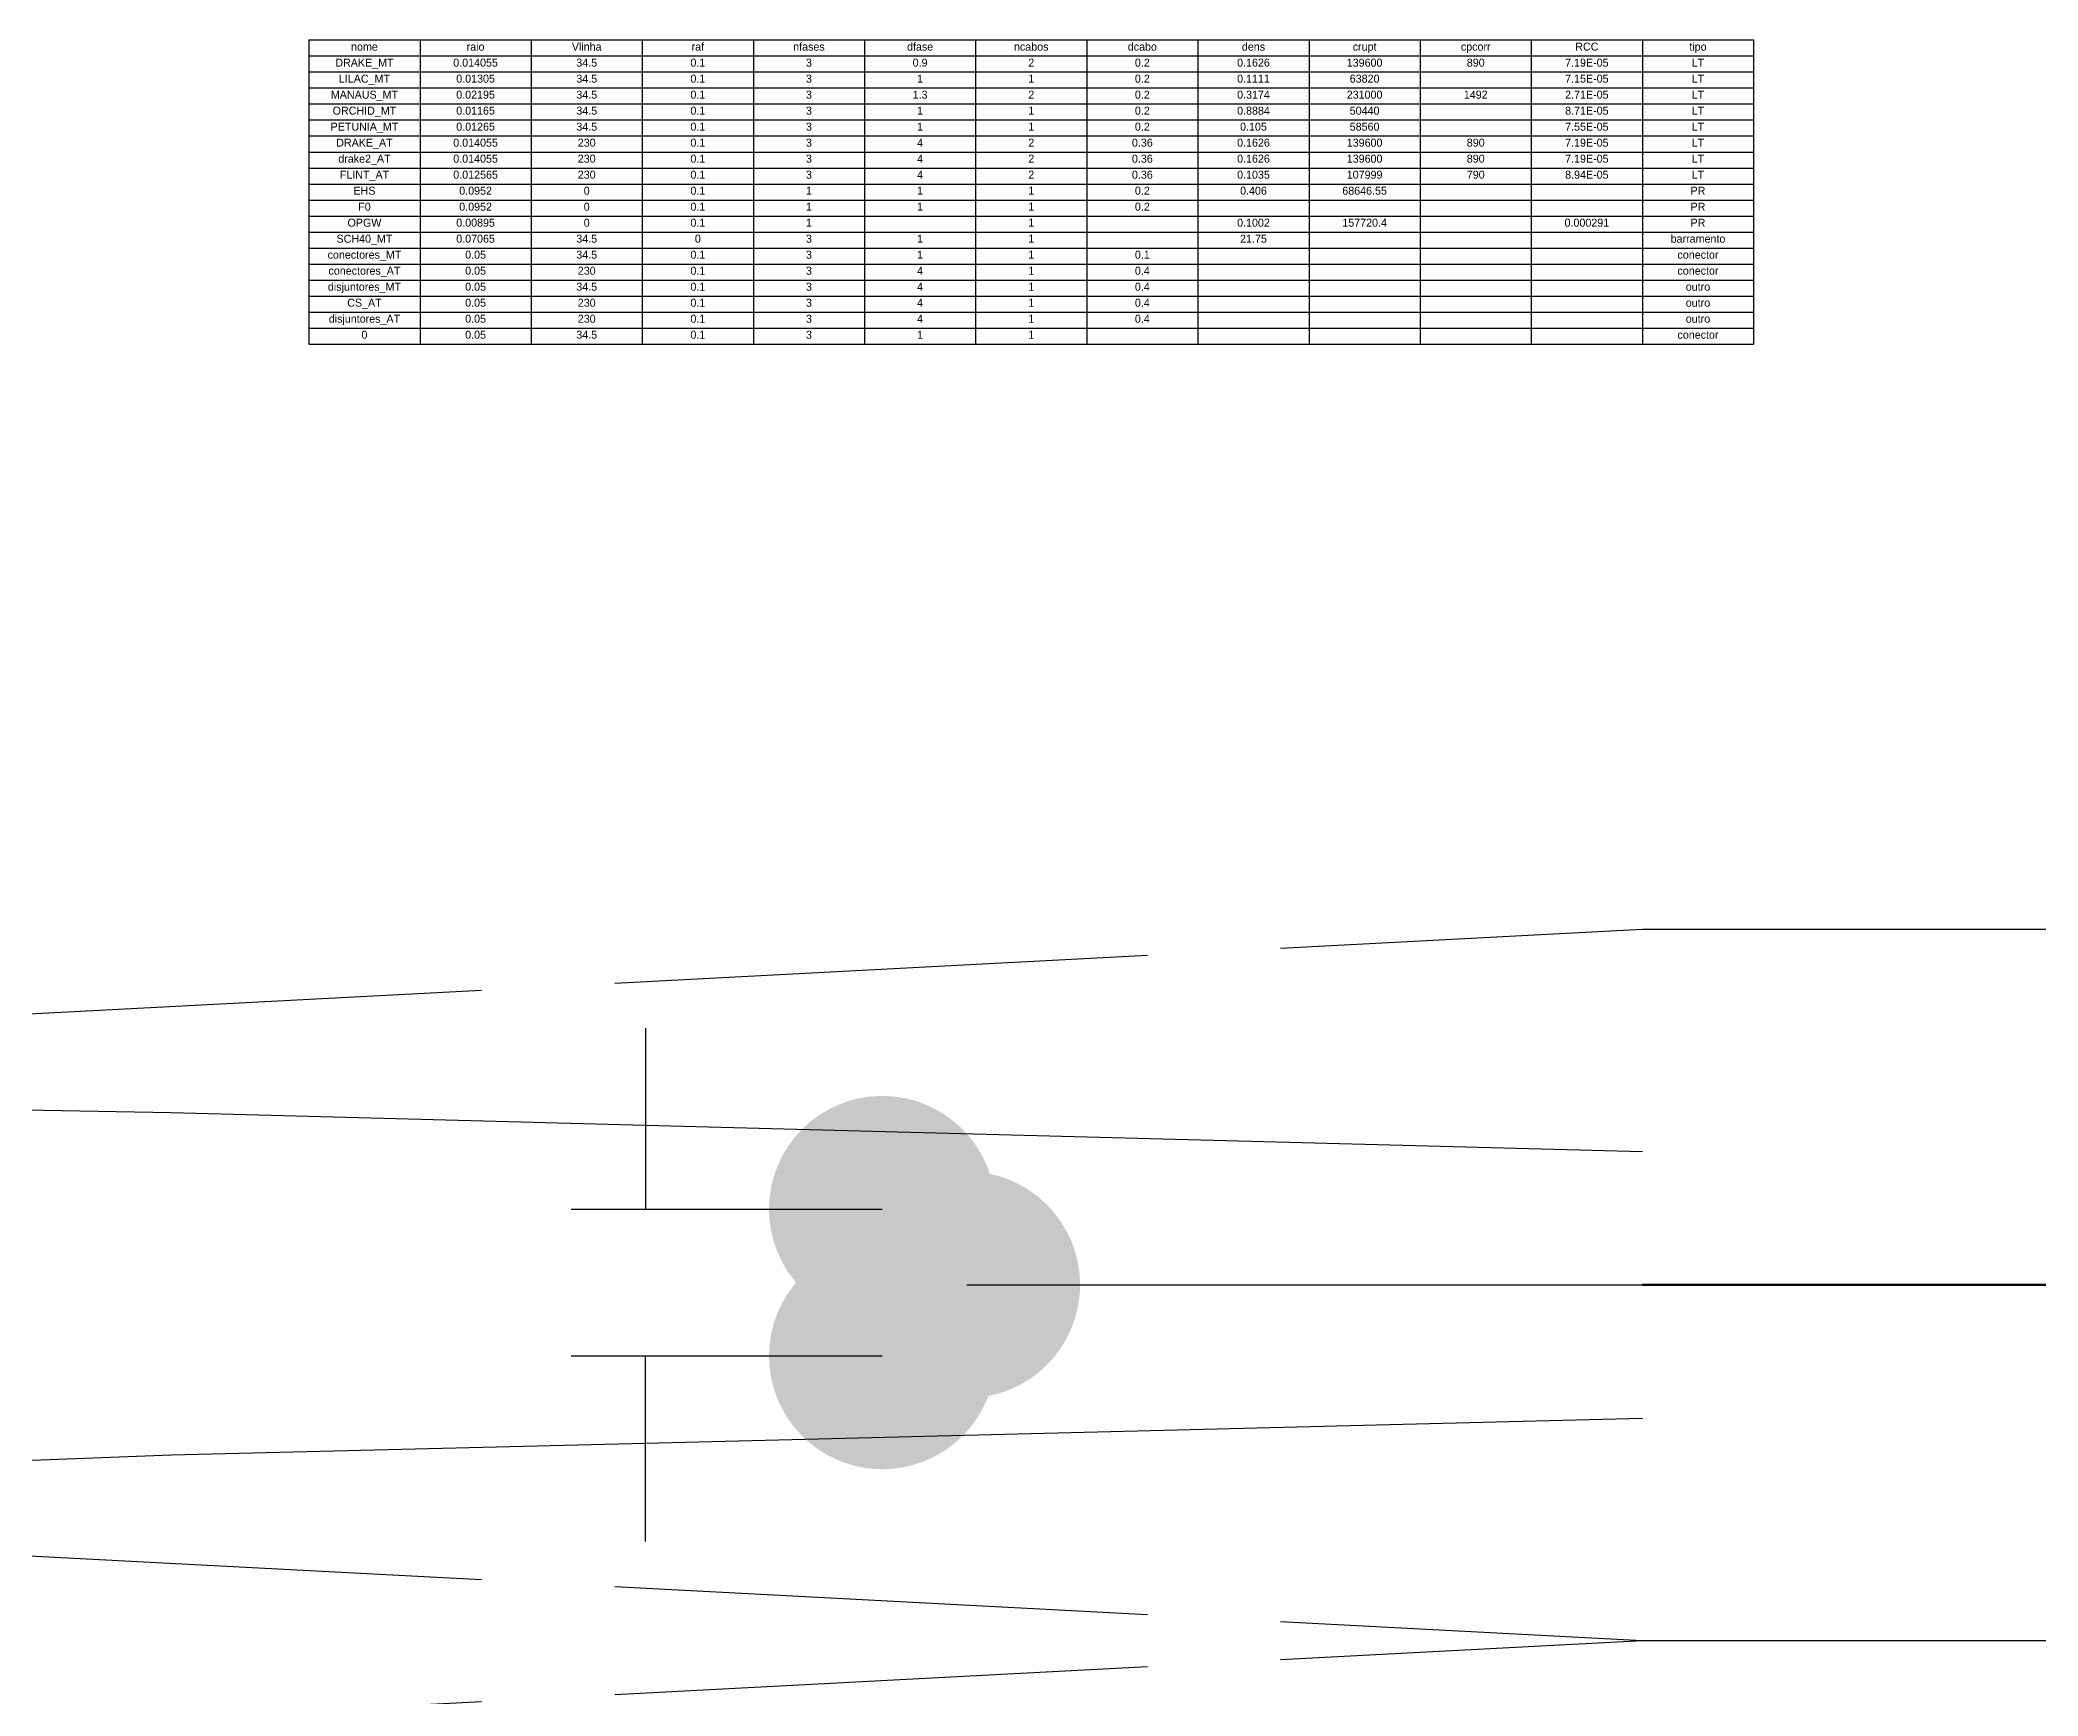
# Model space of a CAD drawing. Header units: inches. Extents: x -1 to 181, y -1 to 90.
# Drawn here: x 43.95 to 88.9, y 52.75 to 90 of the extents above; entities that cross this region are included whole.
import ezdxf

# ---------------------------------------------------------------- set-up
doc = ezdxf.new("R2010")
doc.units = ezdxf.units.IN
doc.header["$MEASUREMENT"] = 0
doc.linetypes.add('ACAD_ISO02W100', pattern=[15, 12, -3])
for name, color, linetype, lineweight in [('conectores_AT', 7, 'Continuous', 50), ('CS_AT', 7, 'ACAD_ISO02W100', 50), ('disjuntores_AT', 7, 'ACAD_ISO02W100', 50), ('DRAKE_AT', 90, 'Continuous', 50)]:
    doc.layers.add(name, color=color, linetype=linetype, lineweight=lineweight)
for name, color, linetype in [('conectores_MT', 7, 'Continuous'), ('drake2_AT', 92, 'Continuous'), ('EHS', 160, 'ACAD_ISO02W100'), ('MANAUS_MT', 72, 'Continuous'), ('SCH40_MT', 30, 'Continuous'), ('tabela_Camadas', 7, 'Continuous'), ('Trafos', 7, 'Continuous')]:
    doc.layers.add(name, color=color, linetype=linetype)

# ---------------------------------------------------------------- blocks, each defined once
blk = doc.blocks.new('*T0')
at = {"layer": 'tabela_Camadas', "color": 0, "linetype": 'ByBlock', "lineweight": -2, "transparency": 16777216}
for p, q in [((0, 0), (32.5, 0)), ((0, 0), (0, -6.84)), ((2.5, 0), (2.5, -6.84)), ((5, 0), (5, -6.84)), ((7.5, 0), (7.5, -6.84)), ((10, 0), (10, -6.84)), ((12.5, 0), (12.5, -6.84)), ((15, 0), (15, -6.84)), ((17.5, 0), (17.5, -6.84)), ((20, 0), (20, -6.84)), ((22.5, 0), (22.5, -6.84)), ((25, 0), (25, -6.84)), ((27.5, 0), (27.5, -6.84)), ((30, 0), (30, -6.84)), ((32.5, 0), (32.5, -6.84)), ((0, -0.36), (32.5, -0.36)), ((0, -0.72), (32.5, -0.72)), ((0, -1.08), (32.5, -1.08)), ((0, -1.44), (32.5, -1.44)), ((0, -1.8), (32.5, -1.8)), ((0, -2.16), (32.5, -2.16)), ((0, -2.52), (32.5, -2.52)), ((0, -2.88), (32.5, -2.88)), ((0, -3.24), (32.5, -3.24)), ((0, -3.6), (32.5, -3.6)), ((0, -3.96), (32.5, -3.96)), ((0, -4.32), (32.5, -4.32)), ((0, -4.68), (32.5, -4.68)), ((0, -5.04), (32.5, -5.04)), ((0, -5.4), (32.5, -5.4)), ((0, -5.76), (32.5, -5.76)), ((0, -6.12), (32.5, -6.12)), ((0, -6.48), (32.5, -6.48)), ((0, -6.84), (32.5, -6.84))]:
    blk.add_line(p, q, dxfattribs=at)
at = {"layer": 'tabela_Camadas', "color": 0, "transparency": 16777216, "char_height": 0.18, "width": 2.38, "attachment_point": 2}
for s, insert in [('DRAKE_MT', (1.25, -0.42)), ('nome', (1.25, -0.06)), ('0.014055', (3.75, -0.42)), ('raio', (3.75, -0.06)), ('Vlinha', (6.25, -0.06)), ('34.5', (6.25, -0.42)), ('0.1', (8.75, -0.42)), ('raf', (8.75, -0.06)), ('nfases', (11.25, -0.06)), ('3', (11.25, -0.42)), ('dfase', (13.75, -0.06)), ('0.9', (13.75, -0.42)), ('ncabos', (16.25, -0.06)), ('2', (16.25, -0.42)), ('dcabo', (18.75, -0.06)), ('0.2', (18.75, -0.42)), ('0.1626', (21.25, -0.42)), ('dens', (21.25, -0.06)), ('139600', (23.75, -0.42)), ('crupt', (23.75, -0.06)), ('cpcorr', (26.25, -0.06)), ('890', (26.25, -0.42)), ('7.19E-05', (28.75, -0.42)), ('RCC', (28.75, -0.06)), ('tipo', (31.25, -0.06)), ('LT', (31.25, -0.42)), ('LILAC_MT', (1.25, -0.78)), ('0.01305', (3.75, -0.78)), ('34.5', (6.25, -0.78)), ('0.1', (8.75, -0.78)), ('3', (11.25, -0.78)), ('1', (13.75, -0.78)), ('1', (16.25, -0.78)), ('0.2', (18.75, -0.78)), ('0.1111', (21.25, -0.78)), ('63820', (23.75, -0.78)), ('7.15E-05', (28.75, -0.78)), ('LT', (31.25, -0.78)), ('MANAUS_MT', (1.25, -1.14)), ('0.02195', (3.75, -1.14)), ('34.5', (6.25, -1.14)), ('0.1', (8.75, -1.14)), ('3', (11.25, -1.14)), ('1.3', (13.75, -1.14)), ('2', (16.25, -1.14)), ('0.2', (18.75, -1.14)), ('0.3174', (21.25, -1.14)), ('231000', (23.75, -1.14)), ('1492', (26.25, -1.14)), ('2.71E-05', (28.75, -1.14)), ('LT', (31.25, -1.14)), ('ORCHID_MT', (1.25, -1.5)), ('0.01165', (3.75, -1.5)), ('34.5', (6.25, -1.5)), ('0.1', (8.75, -1.5)), ('3', (11.25, -1.5)), ('1', (13.75, -1.5)), ('1', (16.25, -1.5)), ('0.2', (18.75, -1.5)), ('0.8884', (21.25, -1.5)), ('50440', (23.75, -1.5)), ('8.71E-05', (28.75, -1.5)), ('LT', (31.25, -1.5)), ('PETUNIA_MT', (1.25, -1.86)), ('DRAKE_AT', (1.25, -2.22)), ('0.014055', (3.75, -2.22)), ('0.01265', (3.75, -1.86)), ('34.5', (6.25, -1.86)), ('230', (6.25, -2.22)), ('0.1', (8.75, -1.86)), ('0.1', (8.75, -2.22)), ('3', (11.25, -1.86)), ('3', (11.25, -2.22)), ('4', (13.75, -2.22)), ('1', (13.75, -1.86)), ('2', (16.25, -2.22)), ('1', (16.25, -1.86)), ('0.36', (18.75, -2.22)), ('0.2', (18.75, -1.86)), ('0.1626', (21.25, -2.22)), ('0.105', (21.25, -1.86)), ('139600', (23.75, -2.22)), ('58560', (23.75, -1.86)), ('890', (26.25, -2.22)), ('7.55E-05', (28.75, -1.86)), ('7.19E-05', (28.75, -2.22)), ('LT', (31.25, -1.86)), ('LT', (31.25, -2.22)), ('drake2_AT', (1.25, -2.58)), ('0.014055', (3.75, -2.58)), ('230', (6.25, -2.58)), ('0.1', (8.75, -2.58)), ('3', (11.25, -2.58)), ('4', (13.75, -2.58)), ('2', (16.25, -2.58)), ('0.36', (18.75, -2.58)), ('0.1626', (21.25, -2.58)), ('139600', (23.75, -2.58)), ('890', (26.25, -2.58)), ('7.19E-05', (28.75, -2.58)), ('LT', (31.25, -2.58)), ('FLINT_AT', (1.25, -2.94)), ('0.012565', (3.75, -2.94)), ('230', (6.25, -2.94)), ('0.1', (8.75, -2.94)), ('3', (11.25, -2.94)), ('4', (13.75, -2.94)), ('2', (16.25, -2.94)), ('0.36', (18.75, -2.94)), ('0.1035', (21.25, -2.94)), ('107999', (23.75, -2.94)), ('790', (26.25, -2.94)), ('8.94E-05', (28.75, -2.94)), ('LT', (31.25, -2.94)), ('EHS', (1.25, -3.3)), ('0.0952', (3.75, -3.3)), ('0', (6.25, -3.3)), ('0.1', (8.75, -3.3)), ('1', (11.25, -3.3)), ('1', (13.75, -3.3)), ('1', (16.25, -3.3)), ('0.2', (18.75, -3.3)), ('0.406', (21.25, -3.3)), ('68646.55', (23.75, -3.3)), ('PR', (31.25, -3.3)), ('OPGW', (1.25, -4.02)), ('F0', (1.25, -3.66)), ('0.00895', (3.75, -4.02)), ('0.0952', (3.75, -3.66)), ('0', (6.25, -3.66)), ('0', (6.25, -4.02)), ('0.1', (8.75, -3.66)), ('0.1', (8.75, -4.02)), ('1', (11.25, -3.66)), ('1', (11.25, -4.02)), ('1', (13.75, -3.66)), ('1', (16.25, -3.66)), ('1', (16.25, -4.02)), ('0.2', (18.75, -3.66)), ('0.1002', (21.25, -4.02)), ('157720.4', (23.75, -4.02)), ('0.000291', (28.75, -4.02)), ('PR', (31.25, -3.66)), ('PR', (31.25, -4.02)), ('SCH40_MT', (1.25, -4.38)), ('0.07065', (3.75, -4.38)), ('34.5', (6.25, -4.38)), ('0', (8.75, -4.38)), ('3', (11.25, -4.38)), ('1', (13.75, -4.38)), ('1', (16.25, -4.38)), ('21.75', (21.25, -4.38)), ('barramento', (31.25, -4.38)), ('conectores_MT', (1.25, -4.74)), ('0.05', (3.75, -4.74)), ('34.5', (6.25, -4.74)), ('0.1', (8.75, -4.74)), ('3', (11.25, -4.74)), ('1', (13.75, -4.74)), ('1', (16.25, -4.74)), ('0.1', (18.75, -4.74)), ('conector', (31.25, -4.74)), ('conectores_AT', (1.25, -5.1)), ('0.05', (3.75, -5.1)), ('230', (6.25, -5.1)), ('0.1', (8.75, -5.1)), ('3', (11.25, -5.1)), ('4', (13.75, -5.1)), ('1', (16.25, -5.1)), ('0.4', (18.75, -5.1)), ('conector', (31.25, -5.1)), ('disjuntores_MT', (1.25, -5.46)), ('CS_AT', (1.25, -5.82)), ('0.05', (3.75, -5.46)), ('0.05', (3.75, -5.82)), ('34.5', (6.25, -5.46)), ('230', (6.25, -5.82)), ('0.1', (8.75, -5.46)), ('0.1', (8.75, -5.82)), ('3', (11.25, -5.46)), ('3', (11.25, -5.82)), ('4', (13.75, -5.46)), ('4', (13.75, -5.82)), ('1', (16.25, -5.46)), ('1', (16.25, -5.82)), ('0.4', (18.75, -5.46)), ('0.4', (18.75, -5.82)), ('outro', (31.25, -5.46)), ('outro', (31.25, -5.82)), ('disjuntores_AT', (1.25, -6.18)), ('0.05', (3.75, -6.18)), ('230', (6.25, -6.18)), ('0.1', (8.75, -6.18)), ('3', (11.25, -6.18)), ('4', (13.75, -6.18)), ('1', (16.25, -6.18)), ('0.4', (18.75, -6.18)), ('outro', (31.25, -6.18)), ('0', (1.25, -6.54)), ('0.05', (3.75, -6.54)), ('34.5', (6.25, -6.54)), ('0.1', (8.75, -6.54)), ('3', (11.25, -6.54)), ('1', (13.75, -6.54)), ('1', (16.25, -6.54)), ('conector', (31.25, -6.54))]:
    blk.add_mtext(s, dxfattribs=dict(at, insert=insert))

msp = doc.modelspace()

# ---------------------------------------------------------------- hatches: boundary and pattern name
at = {"layer": 'Trafos'}
for points in [[(65.45, 63.7), (65.437, 63.45), (65.401, 63.203), (65.34, 62.96), (65.255, 62.724), (65.148, 62.498), (65.02, 62.284), (64.871, 62.083), (64.703, 61.897), (64.517, 61.729), (64.316, 61.58), (64.102, 61.452), (63.876, 61.345), (63.64, 61.26), (63.397, 61.199), (63.15, 61.163), (62.9, 61.15), (62.65, 61.163), (62.403, 61.199), (62.16, 61.26), (61.924, 61.345), (61.698, 61.452), (61.484, 61.58), (61.283, 61.729), (61.097, 61.897), (60.929, 62.083), (60.78, 62.284), (60.652, 62.498), (60.545, 62.724), (60.46, 62.96), (60.399, 63.203), (60.363, 63.45), (60.35, 63.7), (60.363, 63.95), (60.399, 64.197), (60.46, 64.44), (60.545, 64.676), (60.652, 64.902), (60.78, 65.116), (60.929, 65.317), (61.097, 65.503), (61.283, 65.671), (61.484, 65.82), (61.698, 65.948), (61.924, 66.055), (62.16, 66.14), (62.403, 66.201), (62.65, 66.237), (62.9, 66.25), (63.15, 66.237), (63.397, 66.201), (63.64, 66.14), (63.876, 66.055), (64.102, 65.948), (64.316, 65.82), (64.517, 65.671), (64.703, 65.503), (64.871, 65.317), (65.02, 65.116), (65.148, 64.902), (65.255, 64.676), (65.34, 64.44), (65.401, 64.197), (65.437, 63.95), (65.45, 63.7)], [(67.35, 62), (67.337, 61.75), (67.301, 61.503), (67.24, 61.26), (67.155, 61.024), (67.048, 60.798), (66.92, 60.584), (66.771, 60.383), (66.603, 60.197), (66.417, 60.029), (66.216, 59.88), (66.002, 59.752), (65.776, 59.645), (65.54, 59.56), (65.297, 59.499), (65.05, 59.463), (64.8, 59.45), (64.55, 59.463), (64.303, 59.499), (64.06, 59.56), (63.824, 59.645), (63.598, 59.752), (63.384, 59.88), (63.183, 60.029), (62.997, 60.197), (62.829, 60.383), (62.68, 60.584), (62.552, 60.798), (62.445, 61.024), (62.36, 61.26), (62.299, 61.503), (62.263, 61.75), (62.25, 62), (62.263, 62.25), (62.299, 62.497), (62.36, 62.74), (62.445, 62.976), (62.552, 63.202), (62.68, 63.416), (62.829, 63.617), (62.997, 63.803), (63.183, 63.971), (63.384, 64.12), (63.598, 64.248), (63.824, 64.355), (64.06, 64.44), (64.303, 64.501), (64.55, 64.537), (64.8, 64.55), (65.05, 64.537), (65.297, 64.501), (65.54, 64.44), (65.776, 64.355), (66.002, 64.248), (66.216, 64.12), (66.417, 63.971), (66.603, 63.803), (66.771, 63.617), (66.92, 63.416), (67.048, 63.202), (67.155, 62.976), (67.24, 62.74), (67.301, 62.497), (67.337, 62.25), (67.35, 62)], [(65.45, 60.4), (65.437, 60.15), (65.401, 59.903), (65.34, 59.66), (65.255, 59.424), (65.148, 59.198), (65.02, 58.984), (64.871, 58.783), (64.703, 58.597), (64.517, 58.429), (64.316, 58.28), (64.102, 58.152), (63.876, 58.045), (63.64, 57.96), (63.397, 57.899), (63.15, 57.863), (62.9, 57.85), (62.65, 57.863), (62.403, 57.899), (62.16, 57.96), (61.924, 58.045), (61.698, 58.152), (61.484, 58.28), (61.283, 58.429), (61.097, 58.597), (60.929, 58.783), (60.78, 58.984), (60.652, 59.198), (60.545, 59.424), (60.46, 59.66), (60.399, 59.903), (60.363, 60.15), (60.35, 60.4), (60.363, 60.65), (60.399, 60.897), (60.46, 61.14), (60.545, 61.376), (60.652, 61.602), (60.78, 61.816), (60.929, 62.017), (61.097, 62.203), (61.283, 62.371), (61.484, 62.52), (61.698, 62.648), (61.924, 62.755), (62.16, 62.84), (62.403, 62.901), (62.65, 62.937), (62.9, 62.95), (63.15, 62.937), (63.397, 62.901), (63.64, 62.84), (63.876, 62.755), (64.102, 62.648), (64.316, 62.52), (64.517, 62.371), (64.703, 62.203), (64.871, 62.017), (65.02, 61.816), (65.148, 61.602), (65.255, 61.376), (65.34, 61.14), (65.401, 60.897), (65.437, 60.65), (65.45, 60.4)]]:
    msp.add_hatch(color=256, dxfattribs=at).paths.add_polyline_path(points, flags=0)

# ---------------------------------------------------------------- linework, layer by layer
at = {"layer": 'conectores_AT'}
msp.add_polyline3d([(80, 62, 8.5), (82.15, 62, 17.8)], dxfattribs=at)
at = {"layer": 'conectores_MT'}
for p, q in [((57.57, 65.593, 12.756), (57.57, 65.593, 6)), ((57.57, 58.441, 12.857), (57.57, 58.441, 6))]:
    msp.add_line(p, q, dxfattribs=at)
for points in [[(39.9, 66, 9.2), (46.9, 65.875, 10.5)], [(42.4, 58, 11), (46.9, 58.175, 10.649)]]:
    msp.add_polyline3d(points, dxfattribs=at)
at = {"layer": 'CS_AT', "elevation": 5}
msp.add_lwpolyline([(84.2, 62), (87.8, 62)], dxfattribs=at)
at = {"layer": 'disjuntores_AT'}
msp.add_polyline3d([(80, 62, 5), (80, 62, 8.5)], dxfattribs=at)
at = {"layer": 'drake2_AT', "elevation": 5}
for points in [[(76, 62), (80, 62)], [(80, 62), (84.2, 62)], [(87.8, 62), (91, 62)]]:
    msp.add_lwpolyline(points, dxfattribs=at)
at = {"layer": 'drake2_AT'}
for points in [[(64.8, 62, 8), (70, 62, 6.9)], [(70, 62, 6.9), (76, 62, 5)]]:
    msp.add_polyline3d(points, dxfattribs=at)
at = {"layer": 'DRAKE_AT', "elevation": 17.8}
for points in [[(80, 62), (82.15, 62)], [(82.15, 62), (115.85, 62)]]:
    msp.add_lwpolyline(points, dxfattribs=at)
at = {"layer": 'EHS', "elevation": 21}
for points in [[(80, 70), (118, 70)], [(80, 54), (118, 54)]]:
    msp.add_lwpolyline(points, dxfattribs=at)
at = {"layer": 'EHS'}
for points in [[(41.9, 68, 11), (80, 70, 21)], [(41.9, 56, 11), (80, 54, 21)], [(41.9, 52, 11), (80, 54, 21)]]:
    msp.add_polyline3d(points, dxfattribs=at)
at = {"layer": 'MANAUS_MT'}
for points in [[(46.9, 65.875, 10.5), (57.57, 65.593, 12.756)], [(57.57, 65.593, 12.756), (80, 65, 17.5)], [(57.57, 58.441, 12.857), (80, 59, 17.5)], [(46.9, 58.175, 10.649), (57.57, 58.441, 12.857)]]:
    msp.add_polyline3d(points, dxfattribs=at)
at = {"layer": 'SCH40_MT'}
for p, q in [((57.57, 63.7, 6), (57.57, 63.7, 5)), ((57.57, 60.4, 6), (57.57, 60.4, 5))]:
    msp.add_line(p, q, dxfattribs=at)
for points, elevation in [([(57.57, 67.775), (57.57, 65.593)], 6), ([(57.57, 65.593), (57.57, 63.7)], 6), ([(55.9, 63.7), (57.57, 63.7)], 5), ([(57.57, 63.7), (61.4, 63.7)], 5), ([(61.4, 63.7), (62.9, 63.7)], 5), ([(55.9, 60.4), (57.57, 60.4)], 5), ([(57.57, 58.441), (57.57, 60.4)], 6), ([(57.57, 60.4), (61.4, 60.4)], 5), ([(61.4, 60.4), (62.9, 60.4)], 5), ([(57.57, 56.225), (57.57, 58.441)], 6)]:
    msp.add_lwpolyline(points, dxfattribs=dict(at, elevation=elevation))

# ---------------------------------------------------------------- block references
msp.add_blockref('*T0', (50, 90))

doc.saveas('drawing.dxf')
